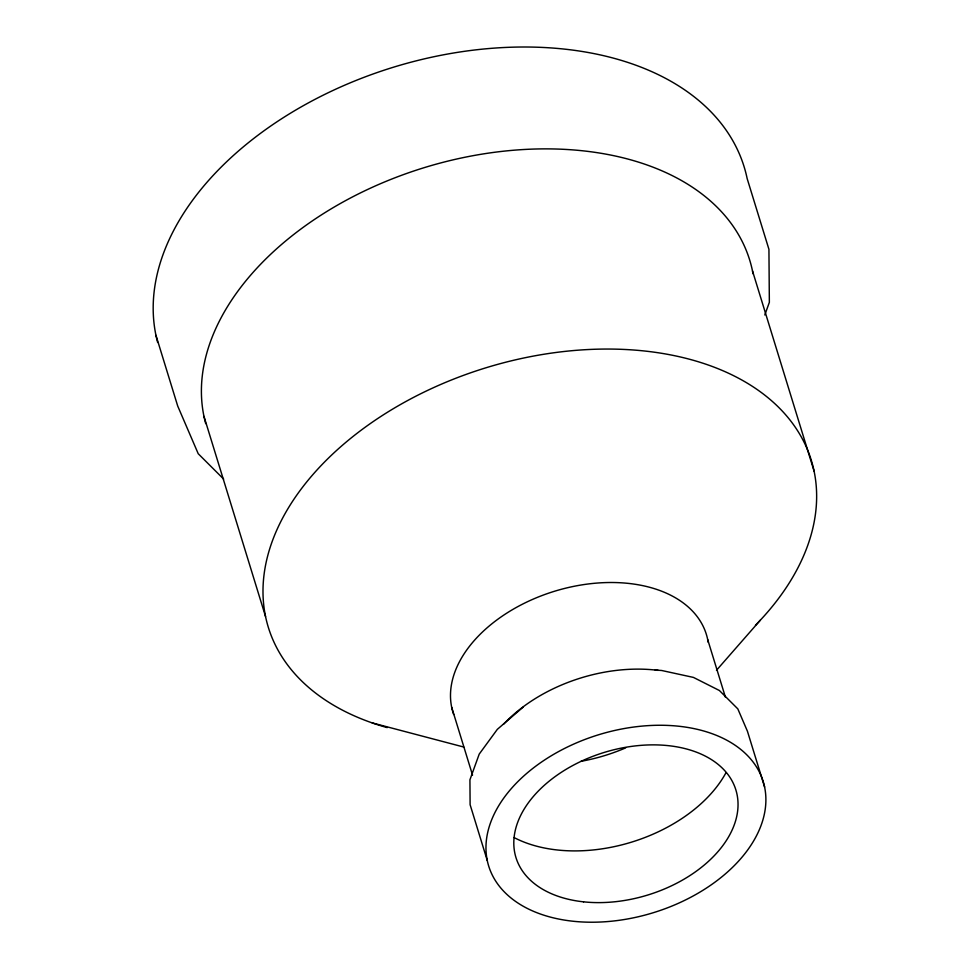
<?xml version="1.0" encoding="UTF-8"?>
<svg xmlns="http://www.w3.org/2000/svg" width="970" height="970" viewBox="0 0 970 970"><rect width="100%" height="100%" fill="white"/><g stroke="black" fill="none" stroke-linecap="round" stroke-linejoin="round"><path stroke-width="1.45" d="M764.809 314.971L769.355 302.337L768.931 249.326L747.155 178.565A306.144 198.413 -17.1 0 0 405.569 63.668A306.144 198.413 -17.1 0 0 157.649 342.458M716.478 670.294L760.383 620.121M523.036 707.215L497.331 729.343L479.216 754.102L469.929 779.807L470.111 804.7L487.255 860.463M655.187 670.028L661.71 670.5L693.441 677.412L719.4 690.507L737.818 708.876L747.446 731.271L764.602 787.022A143.596 93.072 -17.1 0 1 572.991 921.233A143.596 93.072 -17.1 0 1 540.193 762.966A143.596 93.072 -17.1 0 1 764.602 787.022M372.177 722.905L463.733 747.033M223.646 479.071L198.219 453.717L177.716 406.054L155.952 335.293M752.502 270.933L814.085 471.117M707.676 639.509L725.439 697.248M451.68 707.288L472.548 775.139M203.967 416.348L265.55 616.532M453.681 714.49A132.55 85.906 -17.1 0 1 558.708 590.015A132.55 85.906 -17.1 0 1 708.173 642.261M625.626 747.894A132.55 85.906 -17.1 0 1 581.042 761.304M387.212 727.609A284.04 184.094 -17.1 0 1 313.734 473.615A284.04 184.094 -17.1 0 1 706.56 364.429A284.04 184.094 -17.1 0 1 755.46 625.262M205.713 423.623A284.04 184.094 -17.1 0 1 437.24 163.869A284.04 184.094 -17.1 0 1 753.047 273.782M725.912 772.835A132.55 85.906 -17.1 0 1 514.088 837.559M503.454 724.335A132.55 85.906 -17.1 0 1 658.278 670.391M583.528 901.833A115.03 74.544 -17.1 0 0 737.006 794.333A115.03 74.544 -17.1 0 0 557.253 775.066A115.03 74.544 -17.1 0 0 583.528 901.833"/></g></svg>
